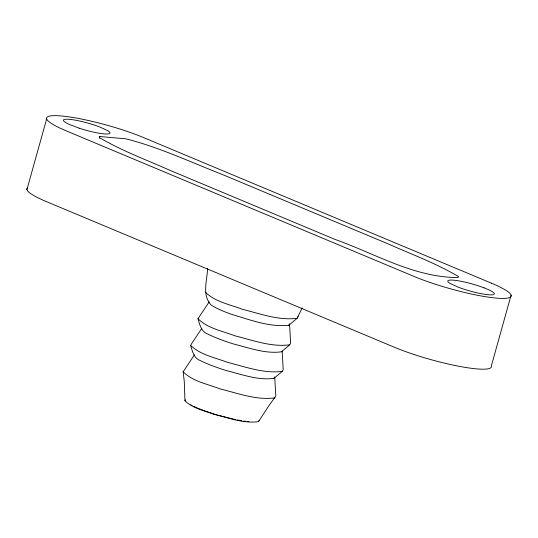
<?xml version="1.0" encoding="UTF-8"?>
<svg xmlns="http://www.w3.org/2000/svg" width="538" height="538" viewBox="0 0 538 538"><rect width="100%" height="100%" fill="white"/><g stroke="black" fill="none" stroke-linecap="round" stroke-linejoin="round"><path stroke-width="0.81" d="M298.045 316.512L297.164 318.261L288.765 325.288C269.141 327.353 249.733 319.659 231.138 314.205C224.205 311.569 217.123 309.041 210.936 304.858C201.811 294.79 207.217 280.446 207.574 268.462M26.9 189.679L46.658 118.911M99.322 138.118L99.772 136.511L125.919 138.831C159.288 147.284 190.795 162.187 222.819 174.689L388.53 244.05C412.047 254.521 436.473 263.459 458.632 276.68L457.986 277.561C414.045 277.453 375.262 253.694 334.945 239.383L169.228 170.021C145.717 159.551 121.285 150.613 99.127 137.392L99.772 136.511M511.1 295.16L491.342 365.934A60.411 9.24 15.6 0 1 458.598 366.21A60.411 9.24 15.6 0 1 394.502 347.299L46.335 201.575A60.411 9.24 15.6 0 1 27.196 188.085M302.168 307.931L297.164 318.261C278.623 320.769 260.15 313.674 242.342 309.276C229.861 304.461 215.126 301.912 205.375 292.181M289.531 323.768L290.634 343.049L289.76 344.797L281.361 351.832C265.234 354.011 249.168 347.844 233.687 344.017C224.978 341.26 216.31 338.281 208.119 334.206C201.178 332 199.874 324.791 197.971 318.718L209.242 301.784M282.168 351.146L283.223 369.586L282.349 371.341L273.95 378.369C257.823 380.548 241.757 374.381 226.276 370.561C217.567 367.797 208.905 364.818 200.708 360.749C193.767 358.537 192.469 351.334 190.56 345.261L201.831 328.321M274.71 376.849L275.812 396.129L268.933 405.639L258.496 421.651C243.633 423.662 228.832 417.979 214.561 414.455C204.561 410.595 192.752 408.55 184.944 400.756L184.285 381.59L183.149 371.798L194.42 354.858M184.944 400.756L185.422 399.808M288.765 325.288L289.014 324.797M281.361 351.832L281.603 351.334M273.95 378.369L274.192 377.878M258.496 421.651L259.195 420.245M289.76 344.797C271.213 347.306 252.739 340.218 234.931 335.82C222.45 330.998 207.715 328.449 197.971 318.718M282.349 371.341C263.802 373.843 245.328 366.755 227.52 362.356C215.039 357.535 200.304 354.986 190.56 345.261M274.938 397.878C256.391 400.386 237.917 393.291 220.109 388.893C207.628 384.078 192.893 381.529 183.149 371.798M243.788 421.052L245.96 421.335M247.406 421.523L248.852 421.711M235.651 419.613L217.655 415.114M237.184 419.909L241.777 420.79M215.543 414.509L216.949 414.912M206 411.402L214.837 414.314M198.946 408.692L205.254 411.113M193.882 406.405L198.253 408.429M190.775 404.764L192.133 405.598M79.2 128.185L69.18 124.359A24.163 3.699 15.6 0 1 69.234 119.315A24.163 3.699 15.6 0 1 99.691 126.955L107.634 130.606A24.163 3.699 15.6 0 1 104.211 133.901A24.163 3.699 15.6 0 1 79.2 128.185M484.065 287.837L478.813 285.967A24.163 3.699 15.6 0 0 453.729 280.19A24.163 3.699 15.6 0 0 450.01 283.391L457.845 287.036A24.163 3.699 15.6 0 0 488.349 294.743A24.163 3.699 15.6 0 0 488.753 289.794L484.065 287.837M491.665 283.27L143.498 137.54A60.411 9.24 15.6 0 0 61.278 115.959A60.411 9.24 15.6 0 0 66.1 130.801L414.26 276.532A60.411 9.24 15.6 0 0 496.48 298.113A60.411 9.24 15.6 0 0 491.665 283.27"/></g></svg>
